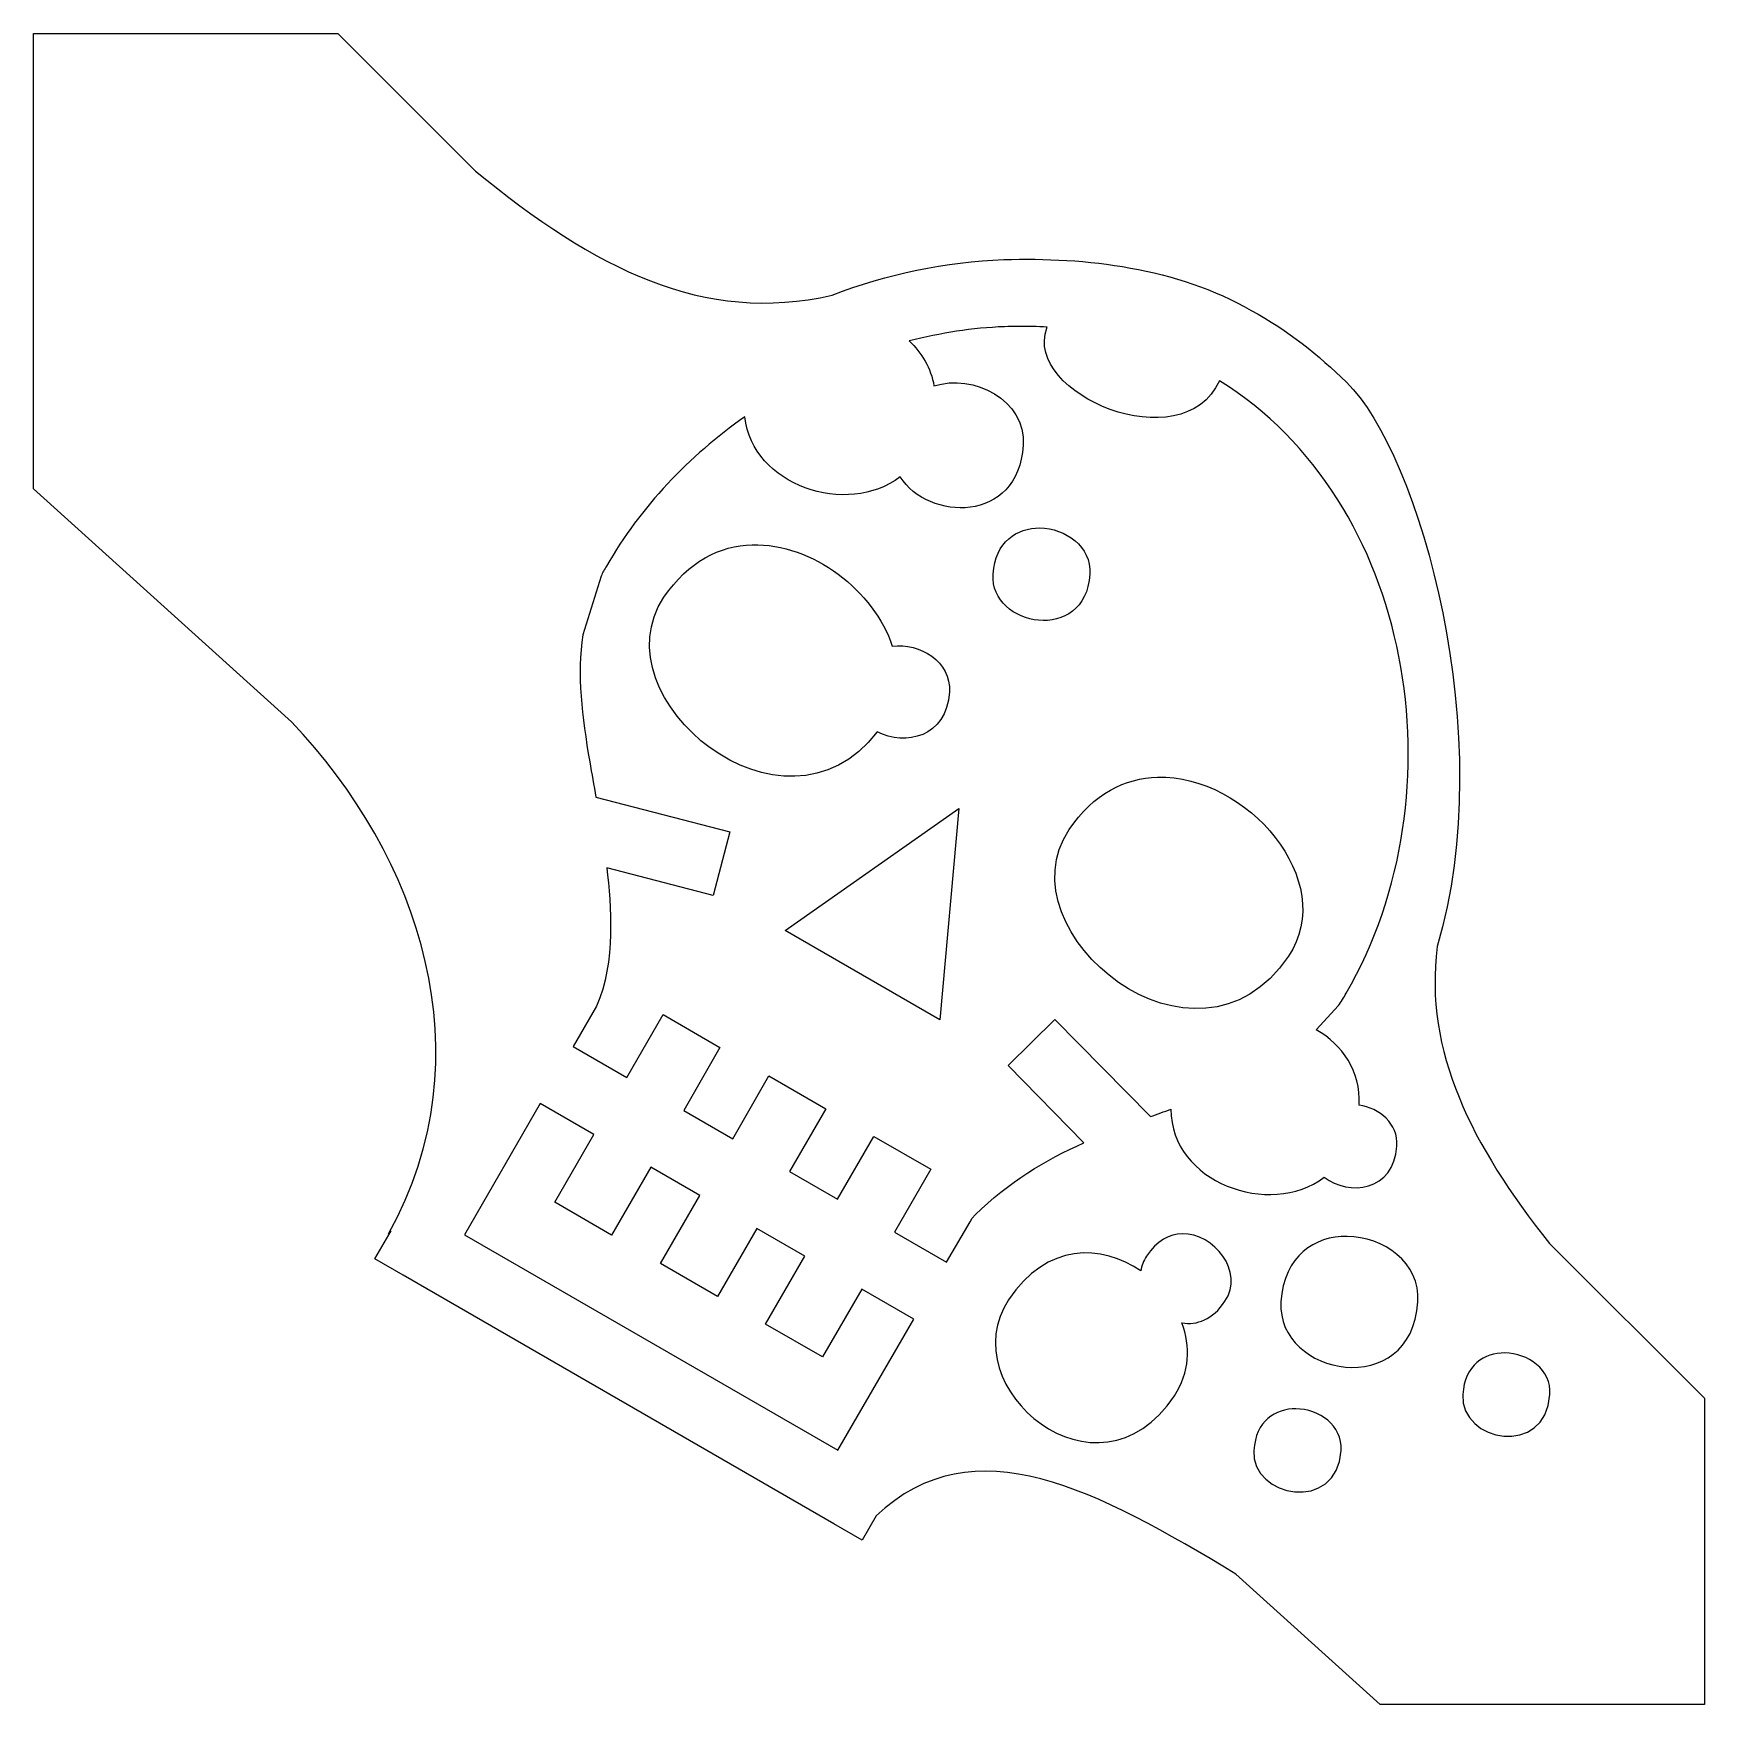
# Model space of a CAD drawing. Header units: centimetres. Extents: x -10 to 10.1, y -10.1 to 9.9.
import ezdxf

# ---------------------------------------------------------------- set-up
doc = ezdxf.new("R2010")
doc.units = ezdxf.units.CM
doc.header["$MEASUREMENT"] = 0
doc.layers.add('Layer 1', color=7, linetype='Continuous')

msp = doc.modelspace()

# ---------------------------------------------------------------- linework, layer by layer
at = {"layer": 'Layer 1'}
for points, knots in [([(-9.95822, 9.92529), (-9.95822, 9.92529), (-9.95822, 4.46454), (-9.95822, 4.46454), (-9.95822, 4.46454), (-9.95822, 4.46454), (-6.86415, 1.67091), (-6.86415, 1.67091), (-6.86415, 1.67091), (-5.32207, 0.05335), (-4.51299, -2.32881), (-5.6993, -4.4698), (-5.6993, -4.4698), (-5.6993, -4.4698), (-5.66894, -4.43421), (-5.66894, -4.43421), (-5.66894, -4.43421), (-5.66894, -4.43421), (-5.86401, -4.77029), (-5.86401, -4.77029), (-5.86401, -4.77029), (-5.86401, -4.77029), (-5.52274, -4.96793), (-5.52274, -4.96793), (-5.52274, -4.96793), (-5.52274, -4.96793), (-0.36109, -7.94735), (-0.36109, -7.94735), (-0.36109, -7.94735), (-0.36109, -7.94735), (-0.01978, -8.14364), (-0.01978, -8.14364), (-0.01978, -8.14364), (-0.01978, -8.14364), (0.14763, -7.85374), (0.14763, -7.85374), (0.14763, -7.85374), (1.31707, -6.74126), (2.81222, -7.55329), (4.46057, -8.55078), (4.46057, -8.55078), (4.46057, -8.55078), (6.19477, -10.11631), (6.19477, -10.11631), (6.19477, -10.11631), (6.19477, -10.11631), (10.0835, -10.11631), (10.0835, -10.11631), (10.0835, -10.11631), (10.0835, -10.11631), (10.0835, -6.44242), (10.0835, -6.44242), (10.0835, -6.44242), (10.0835, -6.44242), (8.22545, -4.58842), (8.22545, -4.58842), (8.22545, -4.58842), (7.27861, -3.39616), (6.72372, -2.28942), (6.87473, -1.02523), (6.87473, -1.02523), (7.62743, 1.465), (6.66566, 4.90097), (5.78764, 5.74146), (5.78764, 5.74146), (5.45443, 6.06835), (5.0874, 6.36622), (4.64784, 6.60194), (4.64784, 6.60194), (3.75535, 7.11723), (2.66603, 7.24365), (1.68023, 7.21203), (1.68023, 7.21203), (0.981, 7.18968), (0.28337, 7.04095), (-0.37942, 6.78643), (-0.37942, 6.78643), (-1.92741, 6.43239), (-3.21977, 7.09986), (-4.65551, 8.2742), (-4.65551, 8.2742), (-4.65551, 8.2742), (-6.30934, 9.92529), (-6.30934, 9.92529), (-6.30934, 9.92529), (-6.30934, 9.92529), (-9.95813, 9.92529), (-9.95813, 9.92529), (-9.95813, 9.92529), (-9.95813, 9.92529), (-9.95822, 9.92529), (-9.95822, 9.92529)], [0, 0, 0, 0, 0.04166667, 0.04166667, 0.04166667, 0.04166667, 0.08333333, 0.08333333, 0.08333333, 0.08333333, 0.125, 0.125, 0.125, 0.125, 0.16666667, 0.16666667, 0.16666667, 0.16666667, 0.20833333, 0.20833333, 0.20833333, 0.20833333, 0.25, 0.25, 0.25, 0.25, 0.29166667, 0.29166667, 0.29166667, 0.29166667, 0.33333333, 0.33333333, 0.33333333, 0.33333333, 0.375, 0.375, 0.375, 0.375, 0.41666667, 0.41666667, 0.41666667, 0.41666667, 0.45833333, 0.45833333, 0.45833333, 0.45833333, 0.5, 0.5, 0.5, 0.5, 0.54166667, 0.54166667, 0.54166667, 0.54166667, 0.58333333, 0.58333333, 0.58333333, 0.58333333, 0.625, 0.625, 0.625, 0.625, 0.66666667, 0.66666667, 0.66666667, 0.66666667, 0.70833333, 0.70833333, 0.70833333, 0.70833333, 0.75, 0.75, 0.75, 0.75, 0.79166667, 0.79166667, 0.79166667, 0.79166667, 0.83333333, 0.83333333, 0.83333333, 0.83333333, 0.875, 0.875, 0.875, 0.875, 0.91666667, 0.91666667, 0.91666667, 0.91666667, 1, 1, 1, 1]), ([(1.84881, 6.41215), (1.96604, 6.41325), (2.08284, 6.41004), (2.19931, 6.40296), (2.19931, 6.40296), (2.19779, 6.39887), (2.19551, 6.39524), (2.19404, 6.39115), (2.19404, 6.39115), (1.90932, 5.60286), (3.81911, 4.79003), (4.26558, 5.7599), (4.26558, 5.7599), (6.58511, 4.32083), (7.17812, 0.8257), (5.78628, -1.58525), (5.78628, -1.58525), (5.75634, -1.63699), (5.72514, -1.68658), (5.69267, -1.7341), (5.69267, -1.7341), (5.69267, -1.7341), (5.42646, -2.02274), (5.42646, -2.02274), (5.42646, -2.02274), (5.74103, -2.2055), (5.96376, -2.51961), (5.9391, -2.92134), (5.9391, -2.92134), (5.93897, -2.92315), (5.93918, -2.92488), (5.9391, -2.92665), (5.9391, -2.92665), (6.18469, -2.96443), (6.41037, -3.14782), (6.39367, -3.41816), (6.39367, -3.41816), (6.36015, -3.96508), (5.81175, -4.0188), (5.52269, -3.7924), (5.52269, -3.7924), (4.86803, -4.28421), (3.68008, -3.85312), (3.68438, -2.97674), (3.68438, -2.97674), (3.60194, -3.00617), (3.52077, -3.03493), (3.43664, -3.06504), (3.43664, -3.06504), (3.43664, -3.06504), (2.29283, -1.90146), (2.29283, -1.90146), (2.29283, -1.90146), (2.29283, -1.90146), (1.73014, -2.45361), (1.73014, -2.45361), (1.73014, -2.45361), (1.73014, -2.45361), (2.63945, -3.37865), (2.63945, -3.37865), (2.63945, -3.37865), (2.18319, -3.58401), (1.73381, -3.84811), (1.33751, -4.24436), (1.33751, -4.24436), (1.33751, -4.24436), (1.30057, -4.2813), (1.30057, -4.2813), (1.30057, -4.2813), (1.30057, -4.2813), (1.27422, -4.32617), (1.27422, -4.32617), (1.27422, -4.32617), (1.27422, -4.32617), (0.99347, -4.8111), (0.99347, -4.8111), (0.99347, -4.8111), (0.99347, -4.8111), (0.36888, -4.45002), (0.36888, -4.45002), (0.36888, -4.45002), (0.36888, -4.45002), (0.80376, -3.69631), (0.80376, -3.69631), (0.80376, -3.69631), (0.80376, -3.69631), (0.12114, -3.30229), (0.12114, -3.30229), (0.12114, -3.30229), (0.12114, -3.30229), (-0.31374, -4.05604), (-0.31374, -4.05604), (-0.31374, -4.05604), (-0.31374, -4.05604), (-0.88959, -3.72397), (-0.88959, -3.72397), (-0.88959, -3.72397), (-0.88959, -3.72397), (-0.45471, -2.97022), (-0.45471, -2.97022), (-0.45471, -2.97022), (-0.45471, -2.97022), (-1.13741, -2.57624), (-1.13741, -2.57624), (-1.13741, -2.57624), (-1.13741, -2.57624), (-1.57216, -3.32999), (-1.57216, -3.32999), (-1.57216, -3.32999), (-1.57216, -3.32999), (-2.15998, -2.98995), (-2.15998, -2.98995), (-2.15998, -2.98995), (-2.15998, -2.98995), (-1.72506, -2.2362), (-1.72506, -2.2362), (-1.72506, -2.2362), (-1.72506, -2.2362), (-2.40768, -1.84227), (-2.40768, -1.84227), (-2.40768, -1.84227), (-2.40768, -1.84227), (-2.84252, -2.59602), (-2.84252, -2.59602), (-2.84252, -2.59602), (-2.84252, -2.59602), (-3.48558, -2.2257), (-3.48558, -2.2257), (-3.48558, -2.2257), (-3.48558, -2.2257), (-3.20491, -1.74077), (-3.20491, -1.74077), (-3.20491, -1.74077), (-2.97172, -1.20903), (-3.03329, -0.53084), (-3.08102, -0.08315), (-3.08102, -0.08315), (-3.08102, -0.08315), (-1.80544, -0.41248), (-1.80544, -0.41248), (-1.80544, -0.41248), (-1.80544, -0.41248), (-1.6078, 0.35042), (-1.6078, 0.35042), (-1.6078, 0.35042), (-1.6078, 0.35042), (-3.21145, 0.76421), (-3.21145, 0.76421), (-3.21145, 0.76421), (-3.23743, 0.90758), (-3.26302, 1.04948), (-3.28659, 1.18855), (-3.28659, 1.18855), (-3.37944, 1.73547), (-3.44092, 2.23727), (-3.37093, 2.71318), (-3.37093, 2.71318), (-3.37093, 2.71318), (-3.1509, 3.41684), (-3.1509, 3.41684), (-3.1509, 3.41684), (-3.13058, 3.45732), (-3.10958, 3.49789), (-3.0863, 3.53812), (-3.0863, 3.53812), (-2.67617, 4.24844), (-2.09843, 4.85621), (-1.42594, 5.32764), (-1.42594, 5.32764), (-1.34397, 4.50465), (-0.19864, 4.12046), (0.43738, 4.60813), (0.43738, 4.60813), (0.76983, 4.07736), (1.8538, 4.04013), (1.91199, 4.98638), (1.91199, 4.98638), (1.94572, 5.53583), (1.31447, 5.84779), (0.84194, 5.69796), (0.84194, 5.69796), (0.80622, 5.91247), (0.6968, 6.09501), (0.54407, 6.23687), (0.54407, 6.23687), (0.92105, 6.33365), (1.30512, 6.39276), (1.68788, 6.40824), (1.68788, 6.40824), (1.74152, 6.41035), (1.7952, 6.41161), (1.84871, 6.41216), (1.84871, 6.41216), (1.84871, 6.41216), (1.84881, 6.41215), (1.84881, 6.41215)], [0, 0, 0, 0, 0.02, 0.02, 0.02, 0.02, 0.04, 0.04, 0.04, 0.04, 0.06, 0.06, 0.06, 0.06, 0.08, 0.08, 0.08, 0.08, 0.1, 0.1, 0.1, 0.1, 0.12, 0.12, 0.12, 0.12, 0.14, 0.14, 0.14, 0.14, 0.16, 0.16, 0.16, 0.16, 0.18, 0.18, 0.18, 0.18, 0.2, 0.2, 0.2, 0.2, 0.22, 0.22, 0.22, 0.22, 0.24, 0.24, 0.24, 0.24, 0.26, 0.26, 0.26, 0.26, 0.28, 0.28, 0.28, 0.28, 0.3, 0.3, 0.3, 0.3, 0.32, 0.32, 0.32, 0.32, 0.34, 0.34, 0.34, 0.34, 0.36, 0.36, 0.36, 0.36, 0.38, 0.38, 0.38, 0.38, 0.4, 0.4, 0.4, 0.4, 0.42, 0.42, 0.42, 0.42, 0.44, 0.44, 0.44, 0.44, 0.46, 0.46, 0.46, 0.46, 0.48, 0.48, 0.48, 0.48, 0.5, 0.5, 0.5, 0.5, 0.52, 0.52, 0.52, 0.52, 0.54, 0.54, 0.54, 0.54, 0.56, 0.56, 0.56, 0.56, 0.58, 0.58, 0.58, 0.58, 0.6, 0.6, 0.6, 0.6, 0.62, 0.62, 0.62, 0.62, 0.64, 0.64, 0.64, 0.64, 0.66, 0.66, 0.66, 0.66, 0.68, 0.68, 0.68, 0.68, 0.7, 0.7, 0.7, 0.7, 0.72, 0.72, 0.72, 0.72, 0.74, 0.74, 0.74, 0.74, 0.76, 0.76, 0.76, 0.76, 0.78, 0.78, 0.78, 0.78, 0.8, 0.8, 0.8, 0.8, 0.82, 0.82, 0.82, 0.82, 0.84, 0.84, 0.84, 0.84, 0.86, 0.86, 0.86, 0.86, 0.88, 0.88, 0.88, 0.88, 0.9, 0.9, 0.9, 0.9, 0.92, 0.92, 0.92, 0.92, 0.94, 0.94, 0.94, 0.94, 0.96, 0.96, 0.96, 0.96, 1, 1, 1, 1]), ([(-1.33753, 3.79246), (-1.72358, 3.78078), (-2.10473, 3.5968), (-2.39696, 3.16255), (-2.39696, 3.16255), (-3.20532, 1.96118), (-0.96418, 0.0896), (0.16213, 1.54836), (0.16213, 1.54836), (0.49475, 1.37876), (0.99297, 1.48068), (1.02657, 2.02798), (1.02657, 2.02798), (1.04909, 2.39434), (0.67181, 2.61842), (0.34134, 2.57743), (0.34134, 2.57743), (0.12654, 3.23407), (-0.61431, 3.81422), (-1.33749, 3.79246), (-1.33749, 3.79246), (-1.33749, 3.79246), (-1.33753, 3.79246), (-1.33753, 3.79246)], [0, 0, 0, 0, 0.14285714, 0.14285714, 0.14285714, 0.14285714, 0.28571429, 0.28571429, 0.28571429, 0.28571429, 0.42857143, 0.42857143, 0.42857143, 0.42857143, 0.57142857, 0.57142857, 0.57142857, 0.57142857, 0.71428571, 0.71428571, 0.71428571, 0.71428571, 1, 1, 1, 1]), ([(2.1111, 3.99411), (1.84047, 3.99681), (1.57515, 3.83332), (1.55098, 3.43931), (1.55098, 3.43931), (1.51227, 2.80848), (2.65903, 2.59873), (2.7106, 3.43931), (2.7106, 3.43931), (2.73126, 3.77438), (2.4177, 3.99095), (2.1111, 3.99407), (2.1111, 3.99407), (2.1111, 3.99407), (2.1111, 3.99411), (2.1111, 3.99411)], [0, 0, 0, 0, 0.2, 0.2, 0.2, 0.2, 0.4, 0.4, 0.4, 0.4, 0.6, 0.6, 0.6, 0.6, 1, 1, 1, 1]), ([(3.52233, 1.00541), (3.13628, 0.99377), (2.75513, 0.81114), (2.4629, 0.37685), (2.4629, 0.37685), (1.63742, -0.84994), (3.9917, -2.77613), (5.09182, -1.1412), (5.09182, -1.1412), (5.69803, -0.24024), (4.58981, 1.03762), (3.52233, 1.0054), (3.52233, 1.0054), (3.52233, 1.0054), (3.52233, 1.00541), (3.52233, 1.00541)], [0, 0, 0, 0, 0.2, 0.2, 0.2, 0.2, 0.4, 0.4, 0.4, 0.4, 0.6, 0.6, 0.6, 0.6, 1, 1, 1, 1]), ([(1.13984, 0.63117), (1.13984, 0.63117), (-0.94081, -0.83164), (-0.94081, -0.83164), (-0.94081, -0.83164), (-0.94081, -0.83164), (0.91323, -1.90292), (0.91323, -1.90292), (0.91323, -1.90292), (0.91323, -1.90292), (1.13988, 0.63112), (1.13988, 0.63112), (1.13988, 0.63112), (1.13988, 0.63112), (1.13984, 0.63117), (1.13984, 0.63117)], [0, 0, 0, 0, 0.2, 0.2, 0.2, 0.2, 0.4, 0.4, 0.4, 0.4, 0.6, 0.6, 0.6, 0.6, 1, 1, 1, 1]), ([(-3.87945, -2.90832), (-3.87945, -2.90832), (-3.23639, -3.27855), (-3.23639, -3.27855), (-3.23639, -3.27855), (-3.23639, -3.27855), (-3.70682, -4.09294), (-3.70682, -4.09294), (-3.70682, -4.09294), (-3.70682, -4.09294), (-3.02425, -4.48692), (-3.02425, -4.48692), (-3.02425, -4.48692), (-3.02425, -4.48692), (-2.55378, -3.67257), (-2.55378, -3.67257), (-2.55378, -3.67257), (-2.55378, -3.67257), (-1.96604, -4.01253), (-1.96604, -4.01253), (-1.96604, -4.01253), (-1.96604, -4.01253), (-2.43647, -4.82692), (-2.43647, -4.82692), (-2.43647, -4.82692), (-2.43647, -4.82692), (-1.75394, -5.22085), (-1.75394, -5.22085), (-1.75394, -5.22085), (-1.75394, -5.22085), (-1.28351, -4.4065), (-1.28351, -4.4065), (-1.28351, -4.4065), (-1.28351, -4.4065), (-0.70762, -4.73857), (-0.70762, -4.73857), (-0.70762, -4.73857), (-0.70762, -4.73857), (-1.17809, -5.55296), (-1.17809, -5.55296), (-1.17809, -5.55296), (-1.17809, -5.55296), (-0.49552, -5.94694), (-0.49552, -5.94694), (-0.49552, -5.94694), (-0.49552, -5.94694), (-0.02509, -5.13268), (-0.02509, -5.13268), (-0.02509, -5.13268), (-0.02509, -5.13268), (0.59954, -5.49364), (0.59954, -5.49364), (0.59954, -5.49364), (0.59954, -5.49364), (-0.30977, -7.0671), (-0.30977, -7.0671), (-0.30977, -7.0671), (-0.30977, -7.0671), (-4.78885, -4.48166), (-4.78885, -4.48166), (-4.78885, -4.48166), (-4.78885, -4.48166), (-3.87945, -2.90832), (-3.87945, -2.90832)], [0, 0, 0, 0, 0.05882353, 0.05882353, 0.05882353, 0.05882353, 0.11764706, 0.11764706, 0.11764706, 0.11764706, 0.17647059, 0.17647059, 0.17647059, 0.17647059, 0.23529412, 0.23529412, 0.23529412, 0.23529412, 0.29411765, 0.29411765, 0.29411765, 0.29411765, 0.35294118, 0.35294118, 0.35294118, 0.35294118, 0.41176471, 0.41176471, 0.41176471, 0.41176471, 0.47058824, 0.47058824, 0.47058824, 0.47058824, 0.52941176, 0.52941176, 0.52941176, 0.52941176, 0.58823529, 0.58823529, 0.58823529, 0.58823529, 0.64705882, 0.64705882, 0.64705882, 0.64705882, 0.70588235, 0.70588235, 0.70588235, 0.70588235, 0.76470588, 0.76470588, 0.76470588, 0.76470588, 0.82352941, 0.82352941, 0.82352941, 0.82352941, 0.88235294, 0.88235294, 0.88235294, 0.88235294, 1, 1, 1, 1]), ([(3.81747, -4.47107), (4.20234, -4.46053), (4.56629, -4.92564), (4.3315, -5.28027), (4.3315, -5.28027), (4.18501, -5.50144), (3.99319, -5.56743), (3.81621, -5.53981), (3.81621, -5.53981), (3.91935, -5.81993), (3.91033, -6.13269), (3.7253, -6.41218), (3.7253, -6.41218), (2.80427, -7.80301), (1.04426, -6.30663), (1.73548, -5.2631), (1.73548, -5.2631), (2.19165, -4.57424), (2.8542, -4.59347), (3.32205, -4.91521), (3.32205, -4.91521), (3.33116, -4.8544), (3.35254, -4.79478), (3.39062, -4.73726), (3.39062, -4.73726), (3.51308, -4.5524), (3.66699, -4.47527), (3.81757, -4.4711), (3.81757, -4.4711), (3.81757, -4.4711), (3.81747, -4.47107), (3.81747, -4.47107)], [0, 0, 0, 0, 0.11111111, 0.11111111, 0.11111111, 0.11111111, 0.22222222, 0.22222222, 0.22222222, 0.22222222, 0.33333333, 0.33333333, 0.33333333, 0.33333333, 0.44444444, 0.44444444, 0.44444444, 0.44444444, 0.55555556, 0.55555556, 0.55555556, 0.55555556, 0.66666667, 0.66666667, 0.66666667, 0.66666667, 0.77777778, 0.77777778, 0.77777778, 0.77777778, 1, 1, 1, 1]), ([(5.79548, -4.50143), (6.22994, -4.50582), (6.6746, -4.812), (6.64542, -5.28681), (6.64542, -5.28681), (6.57226, -6.47789), (4.94858, -6.18064), (5.00348, -5.28681), (5.00348, -5.28681), (5.03776, -4.72851), (5.41209, -4.49755), (5.79539, -4.50143), (5.79539, -4.50143), (5.79539, -4.50143), (5.79548, -4.50143), (5.79548, -4.50143)], [0, 0, 0, 0, 0.2, 0.2, 0.2, 0.2, 0.4, 0.4, 0.4, 0.4, 0.6, 0.6, 0.6, 0.6, 1, 1, 1, 1]), ([(7.68777, -5.89955), (7.96418, -5.90233), (8.24793, -6.0969), (8.22933, -6.39899), (8.22933, -6.39899), (8.18286, -7.15675), (7.14941, -6.96767), (7.18441, -6.39899), (7.18441, -6.39899), (7.20617, -6.04394), (7.44387, -5.89711), (7.68777, -5.89955)], [0, 0, 0, 0, 0.25, 0.25, 0.25, 0.25, 0.5, 0.5, 0.5, 0.5, 1, 1, 1, 1]), ([(5.1827, -6.56897), (5.45911, -6.5718), (5.7429, -6.7664), (5.72431, -7.06845), (5.72431, -7.06845), (5.6778, -7.82621), (4.64304, -7.63713), (4.678, -7.06845), (4.678, -7.06845), (4.6998, -6.7134), (4.93881, -6.56657), (5.18275, -6.56901), (5.18275, -6.56901), (5.18275, -6.56901), (5.1827, -6.56897), (5.1827, -6.56897)], [0, 0, 0, 0, 0.2, 0.2, 0.2, 0.2, 0.4, 0.4, 0.4, 0.4, 0.6, 0.6, 0.6, 0.6, 1, 1, 1, 1])]:
    msp.add_open_spline(points, degree=3, knots=knots, dxfattribs=at)

doc.saveas('drawing.dxf')
